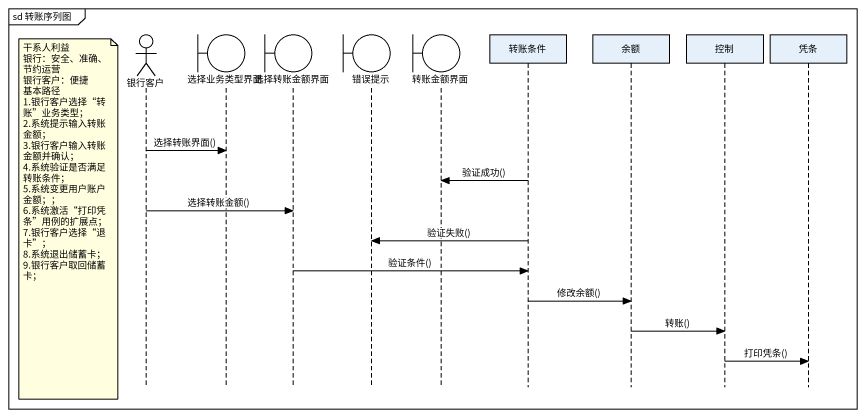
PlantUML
@startuml
mainframe sd 转账序列图
hide footbox
actor 银行客户
boundary 选择业务类型界面
boundary 选择转账金额界面
boundary 错误提示
boundary 转账金额界面
participant 转账条件
participant 余额
participant 控制
participant 凭条

银行客户 -> 选择业务类型界面 : 选择转账界面()
转账条件 -> 转账金额界面 : 验证成功()
银行客户 -> 选择转账金额界面 : 选择转账金额()
note left of 银行客户
  干系人利益
  银行：安全、准确、节约运营
  银行客户：便捷
  基本路径
  1.银行客户选择“转账”业务类型；
  2.系统提示输入转账金额；
  3.银行客户输入转账金额并确认；
  4.系统验证是否满足转账条件；
  5.系统变更用户账户金额；；
  6.系统激活“打印凭条”用例的扩展点；
  7.银行客户选择“退卡”；
  8.系统退出储蓄卡；
  9.银行客户取回储蓄卡；
end note
转账条件 -> 错误提示 : 验证失败()
选择转账金额界面 -> 转账条件 : 验证条件()
转账条件 -> 余额 : 修改余额()
余额 -> 控制 : 转账()
控制 -> 凭条 : 打印凭条()
@enduml
